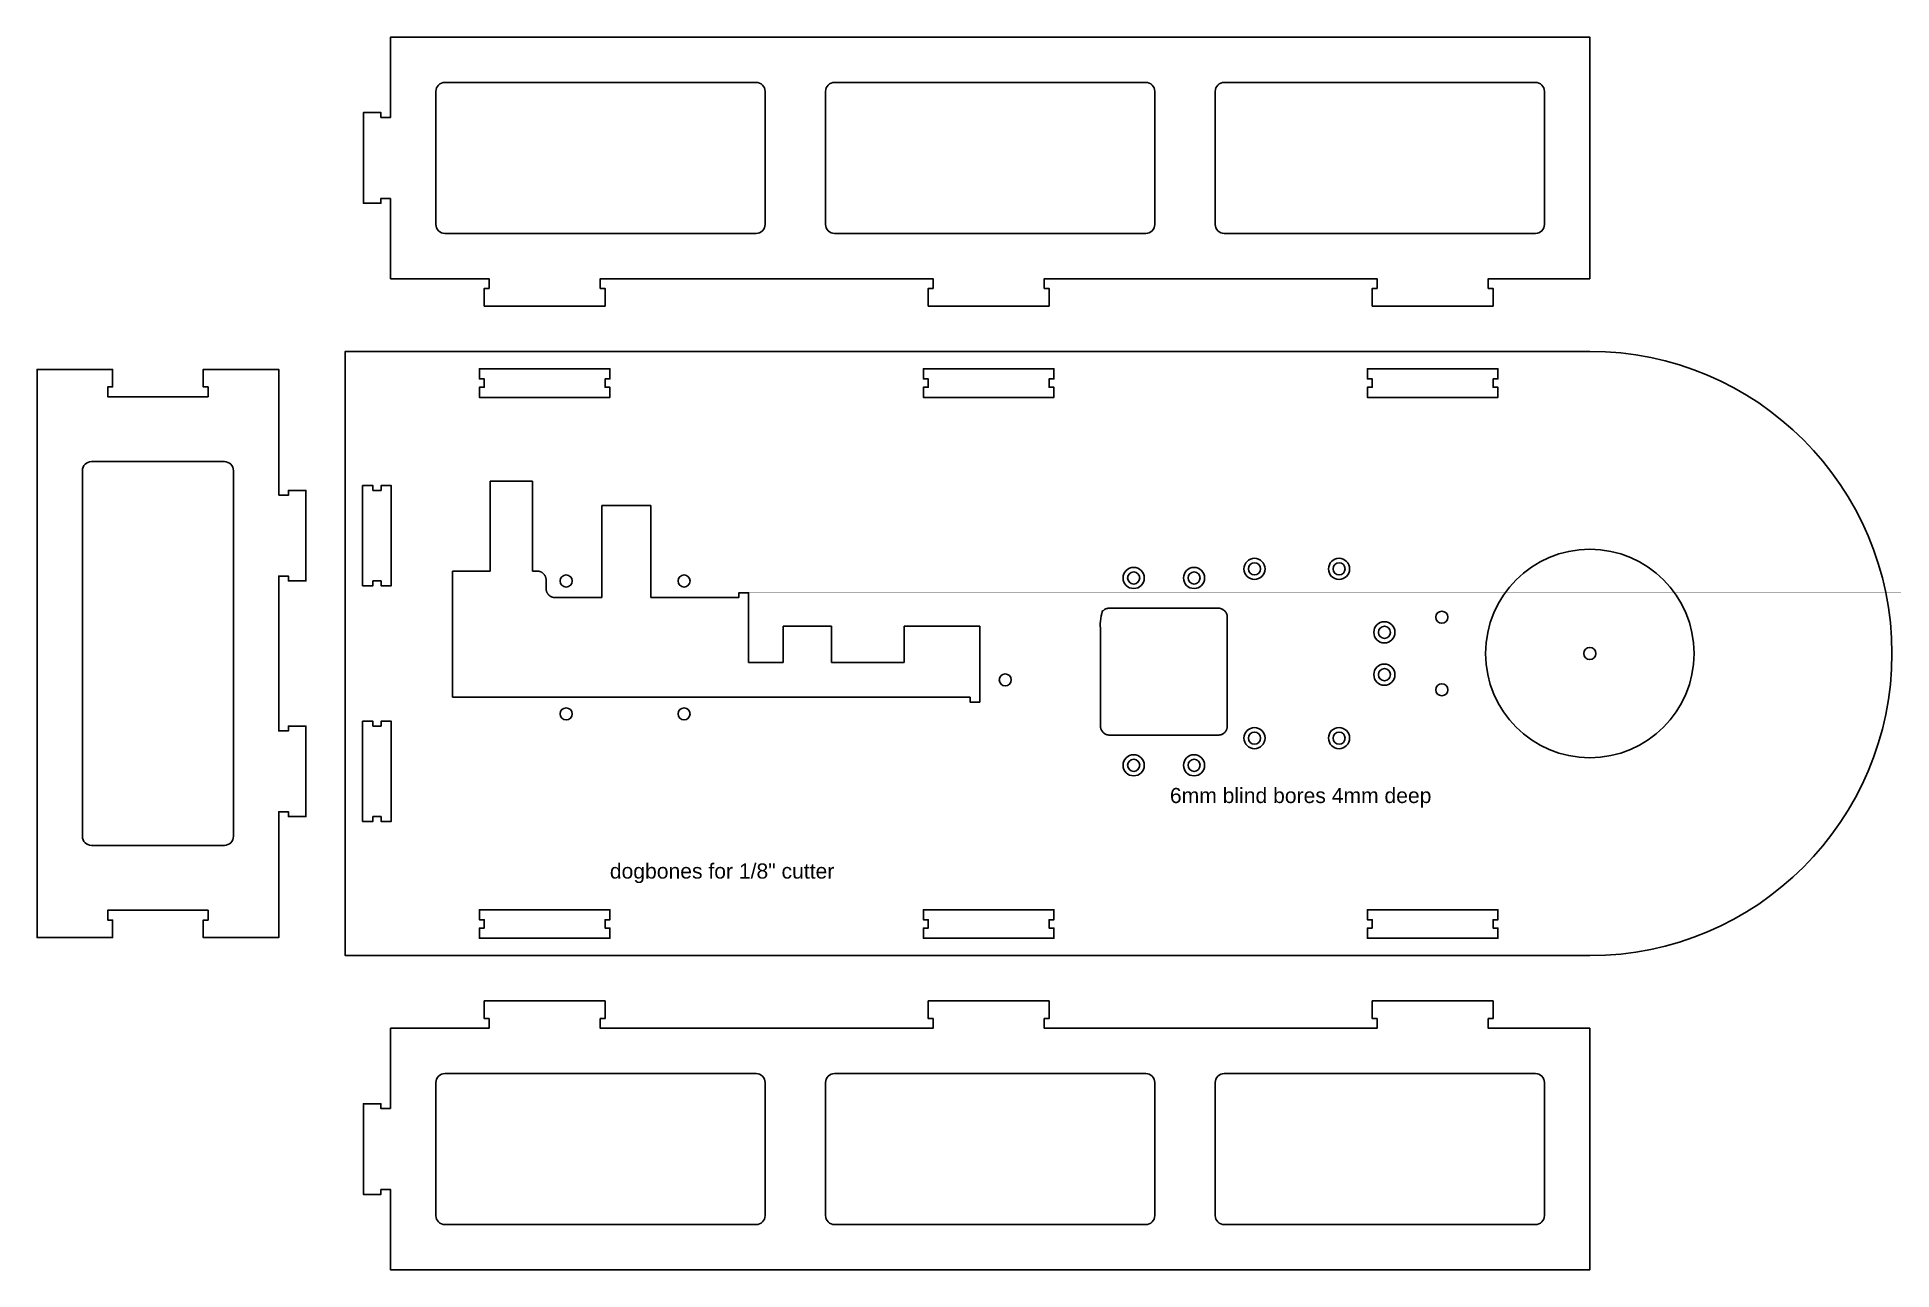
# Model space of a CAD drawing. Header units: millimetres. Extents: x -1069 to -455, y 75 to 483.
import ezdxf

# ---------------------------------------------------------------- set-up
doc = ezdxf.new("R2010")
doc.units = ezdxf.units.MM
doc.layers.add('cut', color=192, linetype='Continuous', true_color=0x7d26cd)
doc.layers.add('Default', color=18, linetype='Continuous', true_color=0x000000)
doc.styles.add('Default', font='HelveticaNeue.ttc')

msp = doc.modelspace()

# ---------------------------------------------------------------- linework, layer by layer
at = {"layer": 'cut'}
for p, q in [((-1007, 342.5, 23), (-1051, 342.5, 23)), ((-919, 306.3, 23), (-919, 336, 23)), ((-919, 336, 23), (-905, 336, 23)), ((-905, 336, 23), (-905, 306.3, 23)), ((-882.03, 297.5, 23), (-882.03, 328, 23)), ((-882.03, 328, 23), (-865.81, 328, 23)), ((-865.81, 328, 23), (-865.81, 297.5, 23)), ((-822, 276, 23), (-822, 288, 23)), ((-822, 288, 23), (-806, 288, 23)), ((-806, 288, 23), (-806, 276, 23)), ((-782, 276, 23), (-782, 288, 23)), ((-756.89, 288, 23), (-756.89, 276, 23)), ((-833.5, 276, 23), (-822, 276, 23)), ((-806, 276, 23), (-782, 276, 23)), ((-1051, 215.5, 23), (-1007, 215.5, 23))]:
    msp.add_line(p, q, dxfattribs=at)
for points in [[(-952, 429.6), (-952, 403), (-919.4, 403), (-919.4, 399.8), (-921, 399.8), (-921, 394), (-901, 394), (-881, 394), (-881, 399.8), (-882.6, 399.8), (-882.6, 403), (-772.4, 403), (-772.4, 399.8), (-774, 399.8), (-774, 394), (-754, 394), (-734, 394), (-734, 399.8), (-735.6, 399.8), (-735.6, 403), (-625.4, 403), (-625.4, 399.8), (-627, 399.8), (-627, 394), (-607, 394), (-587, 394), (-587, 399.8), (-588.6, 399.8), (-588.6, 403), (-555, 403), (-555, 483), (-952, 483), (-952, 456.4), (-955.2, 456.4), (-955.2, 458), (-961, 458), (-961, 446), (-961, 428), (-955.2, 428), (-955.2, 429.6)], [(-989, 331.4), (-985.8, 331.4), (-985.8, 333), (-980, 333), (-980, 315), (-980, 303), (-985.8, 303), (-985.8, 304.6), (-989, 304.6), (-989, 253.4), (-985.8, 253.4), (-985.8, 255), (-980, 255), (-980, 237), (-980, 225), (-985.8, 225), (-985.8, 226.6), (-989, 226.6), (-989, 185), (-1014, 185), (-1014, 190.8), (-1012.4, 190.8), (-1012.4, 194), (-1014, 194), (-1029, 194), (-1044, 194), (-1045.6, 194), (-1045.6, 190.8), (-1044, 190.8), (-1044, 185), (-1069, 185), (-1069, 373), (-1044, 373), (-1044, 367.2), (-1045.6, 367.2), (-1045.6, 364), (-1044, 364), (-1029, 364), (-1014, 364), (-1012.4, 364), (-1012.4, 367.2), (-1014, 367.2), (-1014, 373), (-989, 373)], [(-901, 373.23), (-921, 373.23), (-922.6, 373.23), (-922.6, 369.87), (-921, 369.87), (-921, 367.13), (-922.6, 367.13), (-922.6, 363.77), (-921, 363.77), (-901, 363.77), (-881, 363.77), (-879.4, 363.77), (-879.4, 367.13), (-881, 367.13), (-881, 369.87), (-879.4, 369.87), (-879.4, 373.23), (-881, 373.23)], [(-754, 373.23), (-774, 373.23), (-775.6, 373.23), (-775.6, 369.87), (-774, 369.87), (-774, 367.13), (-775.6, 367.13), (-775.6, 363.77), (-774, 363.77), (-754, 363.77), (-734, 363.77), (-732.4, 363.77), (-732.4, 367.13), (-734, 367.13), (-734, 369.87), (-732.4, 369.87), (-732.4, 373.23), (-734, 373.23)], [(-607, 373.23), (-627, 373.23), (-628.6, 373.23), (-628.6, 369.87), (-627, 369.87), (-627, 367.13), (-628.6, 367.13), (-628.6, 363.77), (-627, 363.77), (-607, 363.77), (-587, 363.77), (-585.4, 363.77), (-585.4, 367.13), (-587, 367.13), (-587, 369.87), (-585.4, 369.87), (-585.4, 373.23), (-587, 373.23)], [(-951.77, 318), (-951.77, 333), (-951.77, 334.6), (-955.13, 334.6), (-955.13, 333), (-957.86, 333), (-957.86, 334.6), (-961.23, 334.6), (-961.23, 333), (-961.23, 318), (-961.23, 303), (-961.23, 301.4), (-957.86, 301.4), (-957.86, 303), (-955.13, 303), (-955.13, 301.4), (-951.77, 301.4), (-951.77, 303)], [(-951.77, 240), (-951.77, 255), (-951.77, 256.6), (-955.13, 256.6), (-955.13, 255), (-957.86, 255), (-957.86, 256.6), (-961.23, 256.6), (-961.23, 255), (-961.23, 240), (-961.23, 225), (-961.23, 223.4), (-957.86, 223.4), (-957.86, 225), (-955.13, 225), (-955.13, 223.4), (-951.77, 223.4), (-951.77, 225)], [(-901, 194.22), (-921, 194.22), (-922.6, 194.22), (-922.6, 190.87), (-921, 190.87), (-921, 188.13), (-922.6, 188.13), (-922.6, 184.78), (-921, 184.78), (-901, 184.78), (-881, 184.78), (-879.4, 184.78), (-879.4, 188.13), (-881, 188.13), (-881, 190.87), (-879.4, 190.87), (-879.4, 194.22), (-881, 194.22)], [(-754, 194.22), (-774, 194.22), (-775.6, 194.22), (-775.6, 190.87), (-774, 190.87), (-774, 188.13), (-775.6, 188.13), (-775.6, 184.78), (-774, 184.78), (-754, 184.78), (-734, 184.78), (-732.4, 184.78), (-732.4, 188.13), (-734, 188.13), (-734, 190.87), (-732.4, 190.87), (-732.4, 194.22), (-734, 194.22)], [(-607, 194.22), (-627, 194.22), (-628.6, 194.22), (-628.6, 190.87), (-627, 190.87), (-627, 188.13), (-628.6, 188.13), (-628.6, 184.78), (-627, 184.78), (-607, 184.78), (-587, 184.78), (-585.4, 184.78), (-585.4, 188.13), (-587, 188.13), (-587, 190.87), (-585.4, 190.87), (-585.4, 194.22), (-587, 194.22)], [(-952, 128.4), (-952, 155), (-919.4, 155), (-919.4, 158.2), (-921, 158.2), (-921, 164), (-901, 164), (-881, 164), (-881, 158.2), (-882.6, 158.2), (-882.6, 155), (-772.4, 155), (-772.4, 158.2), (-774, 158.2), (-774, 164), (-754, 164), (-734, 164), (-734, 158.2), (-735.6, 158.2), (-735.6, 155), (-625.4, 155), (-625.4, 158.2), (-627, 158.2), (-627, 164), (-607, 164), (-587, 164), (-587, 158.2), (-588.6, 158.2), (-588.6, 155), (-555, 155), (-555, 75), (-952, 75), (-952, 101.6), (-955.2, 101.6), (-955.2, 100), (-961, 100), (-961, 112), (-961, 130), (-955.2, 130), (-955.2, 128.4)]]:
    msp.add_lwpolyline(points, close=True, dxfattribs=at)
for points in [[(-831, 468), (-934, 468)], [(-702, 468), (-805, 468)], [(-573, 468), (-676, 468)], [(-937, 465), (-937, 421)], [(-828, 421), (-828, 465)], [(-808, 465), (-808, 421)], [(-699, 421), (-699, 465)], [(-679, 465), (-679, 421)], [(-570, 421), (-570, 465)], [(-934, 418), (-831, 418)], [(-805, 418), (-702, 418)], [(-676, 418), (-573, 418)], [(-555, 379), (-967, 379), (-967, 179), (-555, 179)], [(-1054, 339.5), (-1054, 218.5)], [(-1004, 218.5), (-1004, 339.5)], [(-937, 93), (-937, 137)], [(-934, 140), (-831, 140)], [(-828, 137), (-828, 93)], [(-808, 93), (-808, 137)], [(-805, 140), (-702, 140)], [(-699, 137), (-699, 93)], [(-679, 93), (-679, 137)], [(-676, 140), (-573, 140)], [(-570, 137), (-570, 93)], [(-831, 90), (-934, 90)], [(-702, 90), (-805, 90)], [(-573, 90), (-676, 90)]]:
    msp.add_lwpolyline(points, dxfattribs=at)
at = {"layer": 'cut', "extrusion": (0, 0, -1)}
for centre, radius in [((555, 279, -23), 34.5), ((666, 307, -23), 3.5), ((666, 307, -23), 2), ((638, 307, -23), 3.5), ((638, 307, -23), 2), ((893.84, 303, -23), 2), ((854.84, 303, -23), 2), ((623, 286, -23), 3.5), ((604, 291, -23), 2), ((623, 286, -23), 2), ((748.5, 270.25, -23), 2), ((623, 272, -23), 3.5), ((623, 272, -23), 2), ((604, 267, -23), 2), ((893.84, 259, -23), 2), ((854.84, 259, -23), 2), ((666, 251, -23), 3.5), ((666, 251, -23), 2), ((638, 251, -23), 3.5), ((638, 251, -23), 2)]:
    msp.add_circle(centre, radius, dxfattribs=at)
at = {"layer": 'cut'}
for centre, radius in [((-706, 304, 23), 3.5), ((-686, 304, 23), 3.5), ((-706, 304, 23), 2), ((-686, 304, 23), 2), ((-555, 279, 23), 2), ((-706, 242, 23), 3.5), ((-706, 242, 23), 2), ((-686, 242, 23), 3.5), ((-686, 242, 23), 2)]:
    msp.add_circle(centre, radius, dxfattribs=at)
for centre, radius, start, end in [((-934, 465, 23), 3, 90, 180), ((-831, 465, 23), 3, 0, 90), ((-805, 465, 23), 3, 90, 180), ((-702, 465, 23), 3, 0, 90), ((-676, 465, 23), 3, 90, 180), ((-573, 465, 23), 3, 0, 90), ((-934, 421, 23), 3, 180, 270), ((-831, 421, 23), 3, 270, 0), ((-805, 421, 23), 3, 180, 270), ((-702, 421, 23), 3, 270, 0), ((-676, 421, 23), 3, 180, 270), ((-573, 421, 23), 3, 270, 0), ((-555, 279, 23), 100, 270, 90), ((-1051, 339.5, 23), 3, 90, 180), ((-1007, 339.5, 23), 3, 0, 90), ((-1051, 218.5, 23), 3, 180, 270), ((-1007, 218.5, 23), 3, 270, 360)]:
    msp.add_arc(centre, radius, start, end, dxfattribs=at)
at = {"layer": 'cut', "extrusion": (0, 0, -1)}
for centre, start, end in [((934, 137, -23), 0, 90), ((831, 137, -23), 90, 180), ((805, 137, -23), 0, 90), ((702, 137, -23), 90, 180), ((676, 137, -23), 0, 90), ((573, 137, -23), 90, 180), ((934, 93, -23), 270, 0), ((831, 93, -23), 180, 270), ((805, 93, -23), 270, 0), ((702, 93, -23), 180, 270), ((676, 93, -23), 270, 0), ((573, 93, -23), 180, 270)]:
    msp.add_arc(centre, 3, start, end, dxfattribs=at)
at = {"layer": 'cut'}
for points in [[(-931.5, 306.3, 23), (-925.5, 306.3, 23), (-919, 306.3, 23)], [(-931.5, 264.5, 23), (-931.5, 285.4, 23), (-931.5, 306.3, 23)], [(-865.81, 297.5, 23), (-850.4, 297.5, 23), (-836.7, 297.5, 23)], [(-836.7, 299.1, 23), (-836.65, 299.1, 23), (-833.5, 299.1, 23)], [(-836.7, 297.5, 23), (-836.7, 299, 23), (-836.7, 299.1, 23)], [(-782, 288, 23), (-772, 288, 23), (-756.89, 288, 23)], [(-760.13, 264.5, 23), (-844.31, 264.5, 23), (-931.5, 264.5, 23)], [(-760.13, 262.9, 23), (-760.13, 263.22, 23), (-760.13, 264.5, 23)], [(-756.89, 262.9, 23), (-760.14, 262.9, 23), (-760.13, 262.9, 23)]]:
    msp.add_open_spline(points, degree=2, dxfattribs=at)
for points, weights, knots in [([(-905, 306.3, 23), (-904.25, 306.3, 23), (-903.5, 306.3, 23), (-902.26, 306.3, 23), (-901.38, 305.42, 23), (-900.5, 304.54, 23), (-900.5, 303.3, 23), (-900.51, 301.9, 23), (-900.51, 300.5, 23), (-900.51, 299.26, 23), (-899.63, 298.38, 23), (-898.75, 297.5, 23), (-897.51, 297.5, 23), (-889.25, 297.5, 23), (-882.03, 297.5, 23)], [1, 1, 1, 0.923748263181, 1, 0.923748263181, 1, 1, 1, 0.92374826318, 1, 0.92374826318, 1, 1, 1], [898.684632, 898.684632, 898.684632, 900.63532, 900.63532, 902.993572, 902.993572, 905.351824, 905.351824, 908.96838, 908.96838, 911.326632, 911.326632, 913.684884, 913.684884, 929.769972, 929.769972, 929.769972]), ([(-714, 294, 23), (-696, 294, 23), (-678, 294, 23), (-675, 294, 23), (-675, 291, 23), (-675, 273, 23), (-675, 255, 23), (-675, 252, 23), (-678, 252, 23), (-696, 252, 23), (-714, 252, 23), (-717, 252, 23), (-717, 255, 23), (-717, 273, 23), (-717, 294, 23), (-714, 294, 23)], [1, 1, 1, 0.707106781187, 1, 1, 1, 0.707106781187, 1, 1, 1, 0.707106781187, 1, 1, 0.707106781187, 1], [-39, -39, -39, -3, -3, 1.712389, 1.712389, 37.712389, 37.712389, 42.424778, 42.424778, 78.424778, 78.424778, 83.137167, 83.137167, 119.137167, 123.849556, 123.849556, 123.849556])]:
    msp.add_rational_spline(points, weights, degree=2, knots=knots, dxfattribs=at)
for points, knots in [([(-833.5, 299.1, 23), (-833.5, 299, 23), (-833.5, 297.5, 23), (-833.5, 286.75, 23), (-833.5, 276, 23)], [1032.398755, 1032.398755, 1032.398755, 1034.898755, 1034.898755, 1047.898755, 1047.898755, 1047.898755]), ([(-756.89, 276, 23), (-756.89, 270.25, 23), (-756.89, 264.5, 23), (-756.89, 263.22, 23), (-756.89, 262.9, 23)], [1168.007823, 1168.007823, 1168.007823, 1179.507823, 1179.507823, 1184.007823, 1184.007823, 1184.007823])]:
    msp.add_open_spline(points, degree=2, knots=knots, dxfattribs=at)

# ---------------------------------------------------------------- texts
at = {"layer": 'Default', "char_height": 5, "attachment_point": 7, "style": 'Default'}
for s, insert, width in [('6mm blind bores 4mm deep', (-694, 228), 185.847), ('dogbones for 1/8" cutter', (-879.4, 203, 23), 163.8251)]:
    msp.add_mtext(s, dxfattribs=dict(at, insert=insert, width=width))

doc.saveas('drawing.dxf')
